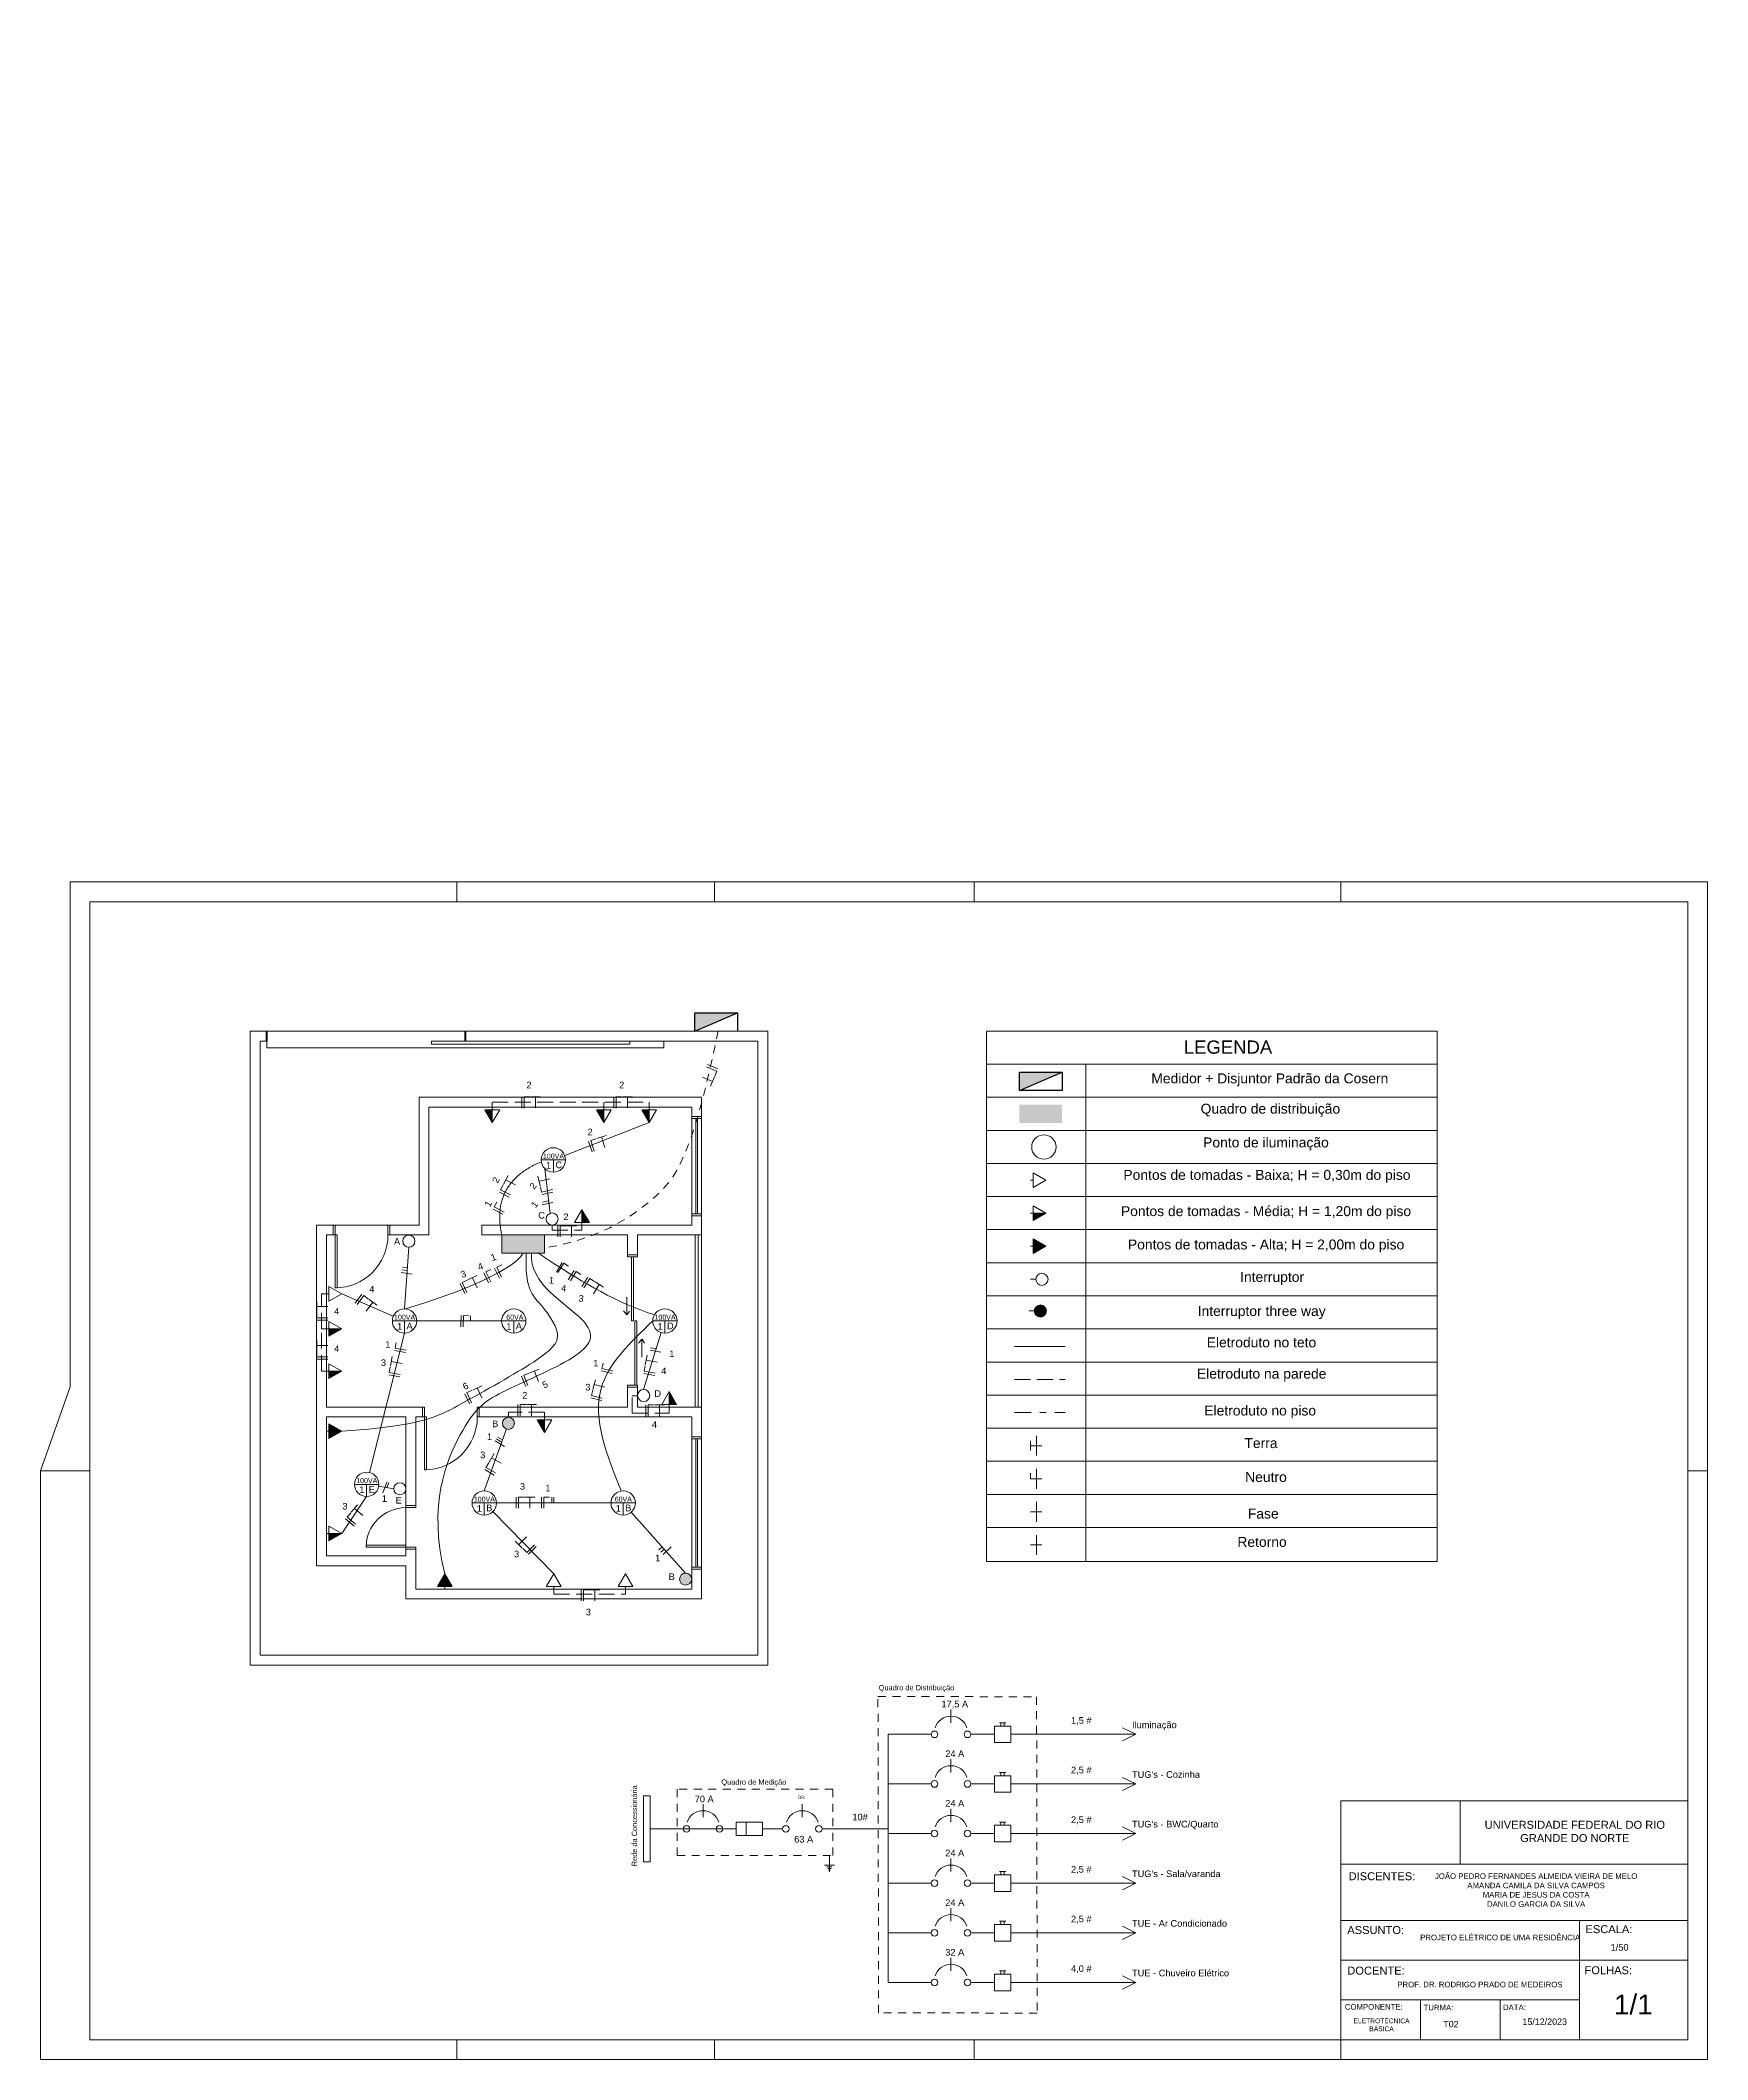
# Model space of a CAD drawing. Header units: millimetres. Extents: x 8.9 to 34.1, y 19 to 49.5.
import ezdxf

# ---------------------------------------------------------------- set-up
doc = ezdxf.new("R2010")
doc.units = ezdxf.units.MM
doc.header["$LTSCALE"] = 0.01
doc.linetypes.add('ACAD_ISO02W100', pattern=[15, 12, -3])
doc.linetypes.add('TRAÇOPONTO', pattern=[25.4, 12.7, -6.35, 0, -6.35])
for name, color, linetype, lineweight in [('COTAS', 7, 'Continuous', 13), ('DESNÍVEL', 3, 'Continuous', 15), ('FASE', 1, 'Continuous', 25), ('GUARDA-CORPO', 30, 'Continuous', 25), ('JANELA', 2, 'Continuous', 25), ('NEUTRO', 5, 'Continuous', 15), ('PAREDE CORTADA', 6, 'Continuous', 60), ('PEITORIL', 4, 'Continuous', 15), ('PORTAS', 1, 'Continuous', 25), ('PROJEÇÃO', 7, 'ACAD_ISO02W100', 15), ('RETORNO', 250, 'Continuous', 15), ('TERRA', 3, 'Continuous', 15), ('TEXTO AMBIENTE', 7, 'Continuous', 30), ('TEXTO TÍTULO', 7, 'Continuous', 40), ('TRAÇO FINO', 7, 'Continuous', 13)]:
    doc.layers.add(name, color=color, linetype=linetype, lineweight=lineweight)
doc.layers.add('ELETRICA', color=7, linetype='Continuous')
doc.layers.add('LEGENDAS', color=7, linetype='Continuous')
doc.styles.add('Anotativo', font='arial.ttf')
doc.styles.add('Projeto Arquitetônico', font='arial.ttf', dxfattribs={"height": 0.1})

# ---------------------------------------------------------------- blocks, each defined once
blk = doc.blocks.new('*U73')
for p, q in [((300, 4.5), (0, 4.5)), ((0, 4.5), (0, 0)), ((0, 0), (300, 0)), ((300, 0), (300, 4.5))]:
    blk.add_line(p, q)

msp = doc.modelspace()

# ---------------------------------------------------------------- hatches: boundary and pattern name
at = {"layer": 'COTAS'}
h = msp.add_hatch(dxfattribs=at)
h.set_pattern_fill('043', color=256, pattern_type=2)
h.set_pattern_definition([(90, (22.2703, 49.2838), (-1, 6e-17), [0.95, -0.05]), (0, (22.2703, 50.2338), (0, 1), [0.95, -0.05]), (270, (23.2203, 50.2338), (1, -2e-16), [0.95, -0.05]), (180, (23.2203, 49.2838), (-1e-16, -1), [0.95, -0.05])])
h.paths.add_polyline_path([(21.749, 49.402, 1), (21.538, 49.402, 1)], flags=17)
h.paths.add_polyline_path([(21.529, 49.298), (21.75, 49.298), (21.75, 49.504), (21.529, 49.504)], flags=9)
h = msp.add_hatch(dxfattribs=at)
h.set_pattern_fill('189', color=256, scale=0.1, pattern_type=2)
h.set_pattern_definition([(0, (0, 0), (0, 0.8), []), (90, (0, 0), (-0.8, 5e-17), [])])
h.paths.add_polyline_path([(30.637, 44.123, -1), (30.426, 44.123, -1)], flags=17)
h.paths.add_polyline_path([(30.441, 44.021), (30.638, 44.021), (30.638, 44.227), (30.441, 44.227)], flags=9)
at = {"layer": 'PAREDE CORTADA', "lineweight": -2, "ltscale": 2, "true_color": 0x000000}
h = msp.add_hatch(color=18, dxfattribs=at)
h.dxf.hatch_style = 1
h.paths.add_polyline_path([(23.698, 33.424), (23.698, 33.148), (24.342, 33.148), (24.342, 33.424)])
h = msp.add_hatch(color=18, dxfattribs=at)
h.dxf.hatch_style = 1
h.paths.add_polyline_path([(16.519, 31.18), (16.519, 31.456), (15.875, 31.456), (15.875, 31.18)])
at = {"layer": 'PROJEÇÃO', "true_color": 0x171717}
h = msp.add_hatch(color=250, dxfattribs=at)
h.dxf.hatch_style = 1
h.paths.add_polyline_path([(23.922, 30.307, 1), (24.105, 30.307, 1)])
h = msp.add_hatch(color=250, dxfattribs=at)
h.dxf.hatch_style = 1
h.paths.add_polyline_path([(15.883, 28.61, 1), (16.066, 28.61, 1)])
h.paths.add_polyline_path([(18.562, 26.256, 1), (18.745, 26.256, 1)])

# ---------------------------------------------------------------- linework, layer by layer
at = {"layer": 'DESNÍVEL', "color": 18, "lineweight": 15, "ltscale": 2, "true_color": 0x000000}
msp.add_line((13.355, 31.606), (14.155, 31.606), dxfattribs=at)
at = {"layer": 'DESNÍVEL', "color": 18, "lineweight": 15, "true_color": 0x000000}
msp.add_line((14.425, 27.336), (14.425, 26.736), dxfattribs=at)
at = {"layer": 'ELETRICA', "color": 18, "true_color": 0x000000}
for p, q in [((18.793, 34.811), (19.437, 34.811)), ((18.793, 34.536), (18.793, 34.811)), ((18.793, 34.536), (19.437, 34.811)), ((19.437, 34.811), (19.437, 34.536)), ((23.699, 33.914), (24.342, 33.914)), ((23.699, 33.638), (23.699, 33.914)), ((23.699, 33.638), (24.342, 33.914)), ((24.342, 33.914), (24.342, 33.638)), ((24.342, 33.638), (23.699, 33.638))]:
    msp.add_line(p, q, dxfattribs=at)
at = {"layer": 'ELETRICA', "color": 18, "lineweight": 15, "true_color": 0x000000}
for p, q in [((15.875, 31.18), (15.875, 31.456)), ((15.875, 31.456), (16.519, 31.456)), ((16.519, 31.456), (16.519, 31.18)), ((16.519, 31.18), (15.875, 31.18))]:
    msp.add_line(p, q, dxfattribs=at)
for centre in [(16.635, 31.697), (14.471, 31.363), (24.038, 30.786), (24.014, 30.307), (18.019, 29.031), (15.975, 28.61), (14.333, 27.621), (18.653, 26.256)]:
    msp.add_circle(centre, 0.0916, dxfattribs=at)
at = {"layer": 'ELETRICA', "color": 18, "true_color": 0x000000}
for points in [[(18.793, 34.811), (18.793, 34.536), (19.437, 34.811)], [(23.699, 33.914), (23.699, 33.638), (24.342, 33.914)]]:
    msp.add_solid(points, dxfattribs=at)
at = {"layer": 'FASE', "lineweight": 15, "ltscale": 2}
for p, q in [((18.985, 34.031), (19.139, 33.966)), ((16.178, 33.374), (16.178, 33.542)), ((17.57, 33.374), (17.57, 33.542)), ((17.239, 32.712), (17.185, 32.87)), ((15.988, 32.028), (15.84, 32.104)), ((16.648, 32.105), (16.485, 32.068)), ((15.893, 31.769), (15.744, 31.846)), ((16.646, 31.946), (16.483, 31.909)), ((16.722, 31.429), (16.722, 31.596)), ((14.521, 30.863), (14.356, 30.888)), ((15.675, 30.733), (15.603, 30.883)), ((15.839, 30.801), (15.767, 30.952)), ((16.702, 30.896), (16.789, 31.04)), ((16.88, 30.78), (16.97, 30.921)), ((13.661, 30.427), (13.76, 30.562)), ((15.316, 30.569), (15.244, 30.72)), ((17.085, 30.677), (17.174, 30.818)), ((15.256, 30.07), (15.259, 30.237)), ((13.247, 30.168), (13.08, 30.168)), ((14.422, 29.679), (14.257, 29.708)), ((18.28, 29.686), (18.116, 29.716)), ((13.247, 29.578), (13.08, 29.578)), ((14.332, 29.312), (14.168, 29.341)), ((16.236, 29.168), (16.175, 29.324)), ((17.544, 29.363), (17.381, 29.402)), ((18.186, 29.332), (18.021, 29.361)), ((15.386, 28.906), (15.315, 29.057)), ((17.385, 28.954), (17.222, 28.993)), ((16.116, 28.725), (16.116, 28.892)), ((18.05, 28.72), (18.05, 28.887)), ((15.918, 28.261), (15.773, 28.345)), ((15.762, 27.827), (15.617, 27.911)), ((14.137, 27.718), (14.078, 27.561)), ((16.092, 27.327), (16.092, 27.494)), ((16.476, 27.327), (16.476, 27.494)), ((13.643, 27.057), (13.515, 27.164)), ((24.035, 27.271), (23.867, 27.271)), ((16.395, 26.75), (16.277, 26.631)), ((18.434, 26.744), (18.316, 26.625)), ((17.073, 25.925), (17.073, 26.092))]:
    msp.add_line(p, q, dxfattribs=at)
at = {"layer": 'GUARDA-CORPO', "color": 18, "lineweight": 15, "ltscale": 0.06, "true_color": 0x000000}
for p, q in [((17.766, 30.25), (17.766, 30.517)), ((17.766, 30.517), (17.766, 30.247)), ((17.766, 30.247), (17.716, 30.308)), ((17.767, 30.248), (17.805, 30.306)), ((17.993, 29.881), (17.943, 29.82)), ((17.993, 29.611), (17.993, 29.881)), ((17.994, 29.88), (18.032, 29.822))]:
    msp.add_line(p, q, dxfattribs=at)
at = {"layer": 'JANELA', "color": 18, "lineweight": 15, "true_color": 0x000000}
for p, q in [((18.805, 31.775), (18.805, 33.216)), ((18.835, 31.775), (18.835, 33.216)), ((18.805, 28.376), (18.805, 26.436)), ((18.835, 28.376), (18.835, 26.436))]:
    msp.add_line(p, q, dxfattribs=at)
for points in [[(18.895, 33.246), (18.895, 33.216), (18.745, 33.216), (18.745, 33.246)], [(18.745, 31.745), (18.745, 31.775), (18.895, 31.775), (18.895, 31.745)], [(17.925, 31.126), (17.775, 31.126)], [(17.775, 29.186), (17.925, 29.186)], [(18.895, 28.406), (18.895, 28.376), (18.745, 28.376), (18.745, 28.406)], [(18.745, 26.406), (18.745, 26.436), (18.895, 26.436), (18.895, 26.406)]]:
    msp.add_lwpolyline(points, dxfattribs=at)
at = {"layer": 'LEGENDAS', "color": 18, "lineweight": 15, "true_color": 0x000000}
for p, q in [((15.844, 33.348), (15.621, 33.348)), ((15.732, 33.348), (15.732, 33.386)), ((15.844, 33.348), (15.732, 33.155)), ((15.732, 33.348), (15.732, 33.155)), ((17.53, 33.348), (17.307, 33.348)), ((17.418, 33.348), (17.418, 33.386)), ((17.53, 33.348), (17.418, 33.155)), ((17.418, 33.348), (17.418, 33.155)), ((18.215, 33.348), (17.991, 33.348)), ((18.103, 33.348), (18.103, 33.386)), ((18.215, 33.348), (18.103, 33.155)), ((18.103, 33.348), (18.103, 33.155)), ((23.904, 32.397), (23.904, 32.174)), ((23.904, 32.397), (24.098, 32.286)), ((23.904, 32.286), (23.867, 32.286)), ((16.976, 31.643), (17.087, 31.837)), ((17.087, 31.643), (17.087, 31.837)), ((23.904, 31.786), (23.867, 31.786)), ((23.904, 31.897), (23.904, 31.674)), ((23.904, 31.897), (24.098, 31.786)), ((23.904, 31.786), (24.098, 31.786)), ((16.976, 31.643), (17.199, 31.643)), ((17.087, 31.643), (17.087, 31.606)), ((23.904, 31.286), (23.867, 31.286)), ((23.904, 31.397), (23.904, 31.174)), ((23.904, 31.397), (24.098, 31.286)), ((23.904, 31.286), (24.098, 31.286)), ((13.262, 30.566), (13.225, 30.566)), ((13.262, 30.678), (13.262, 30.454)), ((13.262, 30.678), (13.456, 30.566)), ((13.262, 30.037), (13.225, 30.037)), ((13.262, 30.149), (13.262, 29.925)), ((13.262, 30.149), (13.456, 30.037)), ((13.262, 30.037), (13.456, 30.037)), ((13.262, 29.399), (13.225, 29.399)), ((13.262, 29.51), (13.262, 29.287)), ((13.262, 29.51), (13.456, 29.399)), ((13.262, 29.399), (13.456, 29.399)), ((18.292, 28.895), (18.404, 29.089)), ((18.404, 28.895), (18.404, 29.089)), ((16.521, 28.664), (16.521, 28.701)), ((18.292, 28.895), (18.515, 28.895)), ((18.404, 28.895), (18.404, 28.858)), ((13.262, 28.491), (13.225, 28.491)), ((13.262, 28.603), (13.262, 28.379)), ((13.262, 28.603), (13.456, 28.491)), ((13.262, 28.491), (13.456, 28.491)), ((16.633, 28.664), (16.409, 28.664)), ((16.633, 28.664), (16.521, 28.47)), ((16.521, 28.664), (16.521, 28.47)), ((13.262, 26.943), (13.225, 26.943)), ((13.262, 27.055), (13.262, 26.832)), ((13.262, 27.055), (13.456, 26.943)), ((13.262, 26.943), (13.456, 26.943)), ((14.902, 26.143), (15.014, 26.337)), ((15.014, 26.143), (15.014, 26.337)), ((16.548, 26.143), (16.66, 26.337)), ((17.633, 26.142), (17.745, 26.336)), ((14.902, 26.143), (15.126, 26.143)), ((15.014, 26.143), (15.014, 26.106)), ((16.548, 26.143), (16.772, 26.143)), ((16.66, 26.143), (16.66, 26.106)), ((17.633, 26.142), (17.856, 26.142)), ((17.745, 26.142), (17.745, 26.105))]:
    msp.add_line(p, q, dxfattribs=at)
for centre in [(24.067, 32.786), (16.655, 32.59), (14.405, 30.156), (16.056, 30.156), (18.34, 30.156), (13.832, 27.687), (15.61, 27.406), (17.71, 27.406)]:
    msp.add_circle(centre, 0.184, dxfattribs=at)
for points in [[(15.732, 33.348), (15.621, 33.348), (15.732, 33.155)], [(17.418, 33.348), (17.307, 33.348), (17.418, 33.155)], [(18.103, 33.348), (17.991, 33.348), (18.103, 33.155)], [(17.087, 31.643), (17.199, 31.643), (17.087, 31.837)], [(23.904, 31.786), (23.904, 31.674), (24.098, 31.786)], [(23.904, 31.286), (23.904, 31.397), (24.098, 31.286)], [(23.904, 31.286), (23.904, 31.174), (24.098, 31.286)], [(13.262, 30.037), (13.262, 29.925), (13.456, 30.037)], [(13.262, 29.399), (13.262, 29.287), (13.456, 29.399)], [(18.404, 28.895), (18.515, 28.895), (18.404, 29.089)], [(13.262, 28.491), (13.262, 28.603), (13.456, 28.491)], [(13.262, 28.491), (13.262, 28.379), (13.456, 28.491)], [(16.521, 28.664), (16.409, 28.664), (16.521, 28.47)], [(13.262, 26.943), (13.262, 26.832), (13.456, 26.943)], [(15.014, 26.143), (14.902, 26.143), (15.014, 26.337)], [(15.014, 26.143), (15.126, 26.143), (15.014, 26.337)]]:
    msp.add_solid(points, dxfattribs=at)
at = {"layer": 'NEUTRO', "lineweight": 15, "ltscale": 2}
for p, q in [((18.971, 33.997), (19.125, 33.933)), ((19.125, 33.933), (19.093, 33.855)), ((16.214, 33.374), (16.214, 33.542)), ((16.214, 33.542), (16.298, 33.542)), ((17.606, 33.374), (17.606, 33.542)), ((17.606, 33.542), (17.69, 33.542)), ((17.219, 32.882), (17.298, 32.909)), ((17.273, 32.723), (17.219, 32.882)), ((15.856, 32.137), (15.894, 32.211)), ((16.005, 32.06), (15.856, 32.137)), ((16.477, 32.104), (16.458, 32.185)), ((16.64, 32.141), (16.477, 32.104)), ((15.761, 31.879), (15.799, 31.953)), ((15.909, 31.802), (15.761, 31.879)), ((16.758, 31.429), (16.758, 31.596)), ((16.758, 31.596), (16.842, 31.596)), ((15.636, 30.899), (15.711, 30.935)), ((15.708, 30.748), (15.636, 30.899)), ((15.799, 30.968), (15.875, 31.004)), ((15.872, 30.817), (15.799, 30.968)), ((16.724, 30.887), (16.813, 31.029)), ((16.813, 31.029), (16.884, 30.984)), ((16.911, 30.761), (17, 30.902)), ((17, 30.902), (17.071, 30.857)), ((13.69, 30.405), (13.789, 30.54)), ((13.789, 30.54), (13.857, 30.491)), ((15.277, 30.736), (15.352, 30.772)), ((15.349, 30.585), (15.277, 30.736)), ((17.116, 30.657), (17.205, 30.798)), ((17.205, 30.798), (17.276, 30.754)), ((13.08, 30.204), (13.08, 30.288)), ((15.293, 30.07), (15.295, 30.237)), ((15.295, 30.237), (15.379, 30.236)), ((13.247, 30.204), (13.08, 30.204)), ((13.08, 29.615), (13.08, 29.698)), ((13.247, 29.615), (13.08, 29.615)), ((14.264, 29.744), (14.278, 29.827)), ((14.428, 29.715), (14.264, 29.744)), ((14.174, 29.377), (14.188, 29.459)), ((14.339, 29.347), (14.174, 29.377)), ((16.209, 29.338), (16.287, 29.368)), ((16.27, 29.182), (16.209, 29.338)), ((17.389, 29.438), (17.409, 29.519)), ((17.552, 29.399), (17.389, 29.438)), ((18.027, 29.397), (18.042, 29.479)), ((18.192, 29.368), (18.027, 29.397)), ((15.348, 29.073), (15.424, 29.108)), ((15.419, 28.921), (15.348, 29.073)), ((17.231, 29.029), (17.251, 29.11)), ((17.394, 28.99), (17.231, 29.029)), ((16.152, 28.725), (16.152, 28.892)), ((16.152, 28.892), (16.236, 28.892)), ((18.087, 28.72), (18.087, 28.887)), ((18.087, 28.887), (18.17, 28.887)), ((15.635, 27.943), (15.677, 28.015)), ((15.78, 27.859), (15.635, 27.943)), ((23.867, 27.771), (23.867, 27.855)), ((24.035, 27.771), (23.867, 27.771)), ((16.128, 27.327), (16.128, 27.494)), ((16.128, 27.494), (16.212, 27.494)), ((16.512, 27.327), (16.512, 27.494)), ((16.512, 27.494), (16.596, 27.494)), ((13.538, 27.192), (13.592, 27.256)), ((13.666, 27.084), (13.538, 27.192)), ((16.251, 26.657), (16.192, 26.716)), ((16.369, 26.776), (16.251, 26.657)), ((17.11, 25.925), (17.11, 26.092)), ((17.11, 26.092), (17.194, 26.092))]:
    msp.add_line(p, q, dxfattribs=at)
at = {"layer": 'PAREDE CORTADA', "color": 18, "true_color": 0x000000}
for p, q in [((12.325, 34.386), (12.325, 34.536)), ((15.325, 34.386), (15.325, 34.536))]:
    msp.add_line(p, q, dxfattribs=at)
at = {"layer": 'PAREDE CORTADA', "color": 18, "lineweight": 15, "ltscale": 2, "true_color": 0x000000}
for p, q in [((14.625, 31.606), (14.625, 33.536)), ((14.625, 33.536), (18.895, 33.536)), ((14.775, 31.456), (14.775, 33.386)), ((14.775, 33.386), (18.745, 33.386)), ((18.745, 33.386), (18.745, 33.246)), ((18.895, 33.246), (18.895, 33.536)), ((18.745, 33.246), (18.895, 33.246)), ((18.895, 31.745), (18.745, 31.745)), ((18.745, 31.745), (18.745, 31.606)), ((18.895, 31.606), (18.895, 31.745)), ((13.075, 28.856), (13.075, 31.606)), ((13.355, 31.606), (13.075, 31.606)), ((13.225, 28.856), (13.225, 31.456)), ((13.385, 31.456), (13.225, 31.456)), ((13.325, 31.456), (13.325, 31.606)), ((14.625, 31.606), (14.155, 31.606)), ((14.775, 31.456), (14.155, 31.456)), ((14.185, 31.456), (14.185, 31.606)), ((18.745, 31.606), (15.575, 31.606)), ((15.575, 31.456), (15.575, 31.606)), ((17.775, 31.456), (15.575, 31.456)), ((17.775, 31.156), (17.775, 31.456)), ((18.895, 31.456), (17.925, 31.456)), ((17.925, 31.156), (17.925, 31.456)), ((18.895, 31.456), (18.895, 31.606)), ((17.775, 31.156), (17.925, 31.156)), ((17.775, 28.856), (17.775, 29.156)), ((17.775, 29.156), (17.925, 29.156)), ((17.925, 28.856), (17.925, 29.156)), ((13.075, 28.856), (13.075, 26.456)), ((14.705, 28.856), (13.225, 28.856)), ((14.425, 28.706), (13.225, 28.706)), ((13.225, 28.706), (13.225, 26.606)), ((14.425, 28.706), (14.425, 27.336)), ((14.735, 28.706), (14.575, 28.706)), ((14.575, 28.706), (14.575, 27.336)), ((14.675, 28.856), (14.675, 28.706)), ((17.775, 28.856), (15.505, 28.856)), ((18.745, 28.706), (15.505, 28.706)), ((15.535, 28.856), (15.535, 28.706)), ((18.895, 28.856), (17.925, 28.856)), ((18.745, 28.406), (18.745, 28.706)), ((18.895, 28.856), (18.895, 28.406)), ((18.745, 28.406), (18.895, 28.406)), ((14.425, 27.366), (14.575, 27.366)), ((14.425, 26.606), (13.225, 26.606)), ((14.425, 26.706), (14.575, 26.706)), ((14.425, 26.706), (14.425, 26.606)), ((14.575, 26.736), (14.575, 26.106)), ((14.425, 26.456), (13.075, 26.456)), ((14.425, 26.456), (14.425, 25.956)), ((18.745, 26.406), (18.895, 26.406)), ((18.745, 26.106), (18.745, 26.406)), ((18.895, 25.956), (18.895, 26.406)), ((14.425, 25.956), (18.895, 25.956)), ((14.575, 26.106), (18.745, 26.106))]:
    msp.add_line(p, q, dxfattribs=at)
for points in [[(12.325, 34.536), (12.075, 34.536), (12.075, 24.956), (19.895, 24.956), (19.895, 34.536), (15.325, 34.536)], [(12.325, 34.386), (12.225, 34.386), (12.225, 25.106), (19.745, 25.106), (19.745, 34.386), (15.325, 34.386)]]:
    msp.add_lwpolyline(points, dxfattribs=at)
at = {"layer": 'PEITORIL', "color": 18, "lineweight": 15, "true_color": 0x000000}
for p, q in [((18.745, 31.775), (18.745, 33.216)), ((18.895, 33.216), (18.895, 31.775)), ((18.745, 26.436), (18.745, 28.376)), ((18.895, 28.376), (18.895, 26.436))]:
    msp.add_line(p, q, dxfattribs=at)
at = {"layer": 'PORTAS', "color": 18, "lineweight": 15, "ltscale": 2, "true_color": 0x000000}
for p, q in [((17.775, 31.126), (17.775, 31.156)), ((17.925, 31.156), (17.925, 31.156)), ((17.925, 31.126), (17.925, 31.156)), ((17.775, 29.186), (17.775, 29.156)), ((17.925, 29.186), (17.925, 29.156))]:
    msp.add_line(p, q, dxfattribs=at)
at = {"layer": 'PORTAS', "color": 18, "lineweight": 15, "true_color": 0x000000}
for p, q in [((17.835, 30.856), (17.835, 31.126)), ((17.865, 31.126), (17.865, 30.856)), ((17.886, 29.46), (17.886, 29.186)), ((17.916, 29.186), (17.916, 29.459))]:
    msp.add_line(p, q, dxfattribs=at)
for points in [[(13.325, 31.456), (13.355, 31.456), (13.355, 31.606), (13.325, 31.606)], [(13.355, 31.456), (13.355, 30.656), (13.385, 30.656), (13.385, 31.456), (13.355, 31.456)], [(14.185, 31.606), (14.155, 31.606), (14.155, 31.456), (14.185, 31.456)], [(17.835, 30.856), (17.835, 30.156), (17.865, 30.156), (17.865, 30.856)], [(17.916, 29.46), (17.916, 30.16), (17.886, 30.16), (17.886, 29.46)], [(14.675, 28.706), (14.705, 28.706), (14.705, 28.856), (14.675, 28.856)], [(14.705, 28.706), (14.705, 27.906), (14.735, 27.906), (14.735, 28.706), (14.705, 28.706)], [(15.535, 28.856), (15.505, 28.856), (15.505, 28.706), (15.535, 28.706)], [(14.575, 27.366), (14.575, 27.336), (14.425, 27.336), (14.425, 27.366)], [(14.575, 26.706), (14.575, 26.736), (14.425, 26.736), (14.425, 26.706)]]:
    msp.add_lwpolyline(points, dxfattribs=at)
msp.add_lwpolyline([(14.425, 26.736), (13.825, 26.736), (13.825, 26.766), (14.425, 26.766)], close=True, dxfattribs=at)
at = {"layer": 'PROJEÇÃO', "color": 18, "lineweight": 15, "ltscale": 2, "true_color": 0x000000}
for p, q in [((15.732, 33.386), (15.732, 33.464)), ((15.732, 33.464), (18.103, 33.464)), ((18.103, 33.464), (18.103, 33.386)), ((16.635, 31.606), (16.635, 31.527)), ((16.635, 31.527), (17.087, 31.527)), ((17.087, 31.527), (17.087, 31.606)), ((13.148, 30.038), (13.148, 30.566)), ((13.148, 30.566), (13.225, 30.566)), ((23.946, 30.786), (23.867, 30.786)), ((23.922, 30.307), (23.843, 30.307)), ((13.148, 29.399), (13.148, 30.038)), ((13.148, 30.037), (13.225, 30.037)), ((13.225, 29.399), (13.148, 29.399)), ((17.847, 28.761), (17.847, 29.023)), ((17.847, 29.023), (17.925, 29.023)), ((23.623, 29.271), (24.387, 29.271)), ((16.521, 28.776), (15.976, 28.776)), ((15.976, 28.776), (15.976, 28.706)), ((16.521, 28.701), (16.521, 28.776)), ((17.847, 28.761), (18.404, 28.761)), ((18.404, 28.761), (18.404, 28.858)), ((16.66, 26.106), (16.66, 26.026)), ((16.66, 26.026), (17.745, 26.026)), ((17.745, 26.026), (17.745, 26.105))]:
    msp.add_line(p, q, dxfattribs=at)
at = {"layer": 'PROJEÇÃO', "color": 18, "linetype": 'TRAÇOPONTO', "lineweight": 15, "ltscale": 2, "true_color": 0x000000}
msp.add_line((23.623, 28.771), (24.387, 28.771), dxfattribs=at)
at = {"layer": 'PROJEÇÃO', "color": 18, "true_color": 0x000000}
for points in [[(21.56, 24.481), (23.957, 24.478), (23.966, 19.698), (21.569, 19.701)], [(18.525, 22.081), (20.876, 22.081), (20.876, 23.081), (18.525, 23.081)]]:
    msp.add_lwpolyline(points, close=True, dxfattribs=at)
msp.add_open_spline([(19.146, 34.536), (18.745, 32.622), (18.281, 32), (17.322, 31.392), (16.519, 31.258)], degree=3, dxfattribs=at)
at = {"layer": 'RETORNO', "color": 18, "lineweight": 15, "ltscale": 2, "true_color": 0x000000}
for p, q in [((17.418, 33.386), (17.418, 33.464)), ((16.49, 31.95), (16.581, 31.974)), ((14.367, 30.927), (14.445, 30.921)), ((14.373, 30.967), (14.449, 30.962)), ((15.402, 30.235), (15.402, 30.156)), ((18.21, 29.736), (18.122, 29.751)), ((15.814, 28.402), (15.885, 28.36)), ((15.793, 28.374), (15.873, 28.327)), ((14.139, 27.639), (14.166, 27.714)), ((16.632, 27.493), (16.632, 27.406)), ((16.66, 27.493), (16.66, 27.406)), ((18.249, 26.696), (18.301, 26.742)), ((18.281, 26.661), (18.333, 26.707)), ((24.035, 26.771), (23.867, 26.771))]:
    msp.add_line(p, q, dxfattribs=at)
at = {"layer": 'TERRA', "lineweight": 15, "ltscale": 2}
for p, q in [((18.906, 33.84), (19.06, 33.776)), ((19.031, 33.706), (19.088, 33.844)), ((16.46, 33.542), (16.31, 33.542)), ((16.384, 33.375), (16.384, 33.542)), ((17.852, 33.542), (17.702, 33.542)), ((17.776, 33.375), (17.776, 33.542)), ((17.452, 32.961), (17.31, 32.913)), ((17.434, 32.778), (17.38, 32.937)), ((15.969, 32.355), (15.9, 32.222)), ((16.422, 32.344), (16.456, 32.197)), ((16.082, 32.211), (15.933, 32.288)), ((16.602, 32.306), (16.439, 32.269)), ((17.004, 31.596), (16.854, 31.596)), ((16.928, 31.429), (16.928, 31.596)), ((15.498, 30.842), (15.363, 30.777)), ((15.502, 30.659), (15.43, 30.81)), ((17.259, 30.566), (17.349, 30.708)), ((17.413, 30.667), (17.286, 30.747)), ((13.247, 30.374), (13.079, 30.374)), ((13.08, 30.45), (13.08, 30.3)), ((13.827, 30.305), (13.926, 30.44)), ((13.988, 30.395), (13.866, 30.484)), ((13.247, 29.784), (13.079, 29.784)), ((13.08, 29.861), (13.08, 29.71)), ((14.217, 29.619), (14.191, 29.471)), ((18.07, 29.639), (18.044, 29.491)), ((14.368, 29.515), (14.203, 29.544)), ((16.439, 29.426), (16.299, 29.372)), ((16.428, 29.243), (16.368, 29.399)), ((18.221, 29.535), (18.057, 29.564)), ((15.571, 29.177), (15.435, 29.113)), ((15.573, 28.994), (15.502, 29.145)), ((17.289, 29.268), (17.253, 29.122)), ((17.433, 29.155), (17.27, 29.194)), ((16.398, 28.892), (16.248, 28.892)), ((16.322, 28.725), (16.322, 28.892)), ((18.333, 28.887), (18.182, 28.887)), ((18.256, 28.72), (18.256, 28.887)), ((15.758, 28.156), (15.683, 28.025)), ((15.864, 28.006), (15.719, 28.09)), ((23.867, 28.347), (23.867, 28.197)), ((24.034, 28.271), (23.867, 28.271)), ((16.374, 27.494), (16.224, 27.494)), ((16.298, 27.327), (16.298, 27.494)), ((13.696, 27.38), (13.6, 27.265)), ((13.775, 27.215), (13.647, 27.322)), ((16.249, 26.895), (16.131, 26.777)), ((16.077, 26.83), (16.184, 26.725)), ((17.356, 26.092), (17.205, 26.092)), ((17.28, 25.925), (17.28, 26.093))]:
    msp.add_line(p, q, dxfattribs=at)
at = {"layer": 'TEXTO AMBIENTE', "color": 18, "lineweight": 15, "ltscale": 2, "true_color": 0x000000}
for p, q in [((18.103, 33.155), (16.826, 32.656)), ((16.604, 31.783), (16.525, 32.457))]:
    msp.add_line(p, q, dxfattribs=at)
at = {"layer": 'TRAÇO FINO', "color": 18, "true_color": 0x000000}
for p, q in [((34.098, 36.79), (9.352, 36.79)), ((9.352, 36.79), (9.352, 29.163)), ((15.194, 36.491), (15.194, 36.79)), ((19.088, 36.79), (19.088, 36.491)), ((23.013, 36.79), (23.013, 36.491)), ((28.555, 36.79), (28.555, 36.491)), ((34.098, 18.995), (34.098, 36.79)), ((9.651, 36.491), (33.798, 36.491)), ((9.651, 36.491), (9.651, 19.294)), ((33.798, 19.294), (33.798, 36.491)), ((12.325, 34.536), (15.325, 34.536)), ((23.199, 34.536), (30.013, 34.536)), ((12.325, 34.386), (12.325, 34.286)), ((12.325, 34.286), (18.325, 34.286)), ((18.325, 34.286), (18.325, 34.386)), ((23.199, 34.036), (30.013, 34.036)), ((24.699, 34.036), (24.699, 26.522)), ((23.199, 33.536), (30.013, 33.536)), ((23.199, 33.036), (30.013, 33.036)), ((16.655, 32.59), (16.839, 32.59)), ((16.655, 32.59), (16.655, 32.406)), ((23.199, 32.536), (30.013, 32.536)), ((23.199, 32.036), (30.013, 32.036)), ((23.199, 31.536), (30.013, 31.536)), ((23.199, 31.036), (30.013, 31.036)), ((23.199, 30.536), (30.013, 30.536)), ((14.405, 30.156), (14.589, 30.156)), ((14.405, 30.156), (14.405, 29.972)), ((16.056, 30.156), (16.24, 30.156)), ((16.056, 30.156), (16.056, 29.972)), ((18.34, 30.156), (18.524, 30.156)), ((18.34, 30.156), (18.34, 29.972)), ((23.199, 30.036), (30.013, 30.036)), ((23.199, 29.536), (30.013, 29.536)), ((8.902, 27.892), (9.352, 29.163)), ((23.199, 29.036), (30.013, 29.036)), ((23.199, 28.536), (30.013, 28.536)), ((23.958, 28.421), (23.958, 28.121)), ((8.902, 27.892), (8.902, 18.995)), ((8.902, 27.892), (9.651, 27.892)), ((23.199, 28.036), (30.013, 28.036)), ((23.958, 27.921), (23.958, 27.621)), ((34.098, 27.892), (33.798, 27.892)), ((13.832, 27.687), (14.016, 27.687)), ((13.832, 27.687), (13.832, 27.503)), ((23.199, 27.536), (30.013, 27.536)), ((15.61, 27.406), (15.794, 27.406)), ((15.61, 27.406), (15.61, 27.222)), ((17.71, 27.406), (17.894, 27.406)), ((17.71, 27.406), (17.71, 27.222)), ((23.958, 27.421), (23.958, 27.121)), ((23.199, 27.036), (30.013, 27.036)), ((23.958, 26.921), (23.958, 26.621)), ((23.199, 26.522), (30.013, 26.522)), ((22.663, 24.085), (22.663, 24.285)), ((21.716, 20.16), (21.716, 23.91)), ((21.716, 23.91), (22.363, 23.91)), ((22.963, 23.91), (23.319, 23.91)), ((23.394, 24.085), (23.494, 24.085)), ((23.419, 24.035), (23.419, 24.085)), ((23.469, 24.035), (23.469, 24.085)), ((23.569, 23.91), (25.456, 23.91)), ((25.456, 23.91), (25.256, 24.01)), ((25.256, 23.81), (25.456, 23.91)), ((22.663, 23.335), (22.663, 23.535)), ((23.394, 23.335), (23.494, 23.335)), ((23.419, 23.285), (23.419, 23.335)), ((23.469, 23.285), (23.469, 23.335)), ((25.456, 23.16), (25.256, 23.26)), ((18.016, 22.981), (18.016, 21.981)), ((18.016, 22.981), (18.116, 22.981)), ((18.116, 22.981), (18.116, 21.981)), ((21.716, 23.16), (22.363, 23.16)), ((22.963, 23.16), (23.319, 23.16)), ((23.569, 23.16), (25.456, 23.16)), ((25.256, 23.06), (25.456, 23.16)), ((28.555, 22.903), (28.555, 18.995)), ((33.798, 22.903), (28.555, 22.903)), ((30.359, 21.946), (30.359, 22.903)), ((18.916, 22.656), (18.916, 22.856)), ((20.416, 22.656), (20.416, 22.856)), ((22.663, 22.585), (22.663, 22.785)), ((23.394, 22.585), (23.494, 22.585)), ((23.419, 22.535), (23.419, 22.585)), ((23.469, 22.535), (23.469, 22.585)), ((18.116, 22.481), (19.116, 22.481)), ((19.116, 22.481), (19.416, 22.481)), ((19.816, 22.481), (20.116, 22.481)), ((21.716, 22.481), (20.716, 22.481)), ((21.716, 22.41), (22.363, 22.41)), ((22.963, 22.41), (23.319, 22.41)), ((23.569, 22.41), (25.456, 22.41)), ((25.456, 22.41), (25.256, 22.51)), ((25.256, 22.31), (25.456, 22.41)), ((18.016, 21.981), (18.116, 21.981)), ((20.826, 22.081), (20.826, 21.831)), ((22.663, 21.835), (22.663, 22.035)), ((20.901, 21.931), (20.751, 21.931)), ((20.864, 21.906), (20.789, 21.906)), ((20.851, 21.881), (20.801, 21.881)), ((20.839, 21.856), (20.814, 21.856)), ((20.826, 21.831), (20.826, 21.931)), ((23.394, 21.835), (23.494, 21.835)), ((23.419, 21.785), (23.419, 21.835)), ((23.469, 21.785), (23.469, 21.835)), ((25.456, 21.66), (25.256, 21.76)), ((33.798, 21.946), (28.555, 21.946)), ((21.716, 21.66), (22.363, 21.66)), ((22.963, 21.66), (23.319, 21.66)), ((23.569, 21.66), (25.456, 21.66)), ((25.256, 21.56), (25.456, 21.66)), ((22.663, 21.085), (22.663, 21.285)), ((23.394, 21.085), (23.494, 21.085)), ((23.419, 21.035), (23.419, 21.085)), ((23.469, 21.035), (23.469, 21.085)), ((33.798, 21.099), (28.555, 21.099)), ((32.163, 19.294), (32.163, 21.099)), ((21.716, 20.91), (22.363, 20.91)), ((22.963, 20.91), (23.319, 20.91)), ((23.569, 20.91), (25.456, 20.91)), ((25.456, 20.91), (25.256, 21.01)), ((25.256, 20.81), (25.456, 20.91)), ((22.663, 20.335), (22.663, 20.535)), ((33.798, 20.497), (28.555, 20.497)), ((21.716, 20.16), (22.363, 20.16)), ((22.963, 20.16), (23.319, 20.16)), ((23.394, 20.335), (23.494, 20.335)), ((23.419, 20.285), (23.419, 20.335)), ((23.469, 20.285), (23.469, 20.335)), ((23.569, 20.16), (25.456, 20.16)), ((25.456, 20.16), (25.256, 20.26)), ((25.256, 20.06), (25.456, 20.16)), ((32.163, 19.896), (28.555, 19.896)), ((29.758, 19.294), (29.758, 19.896)), ((30.961, 19.294), (30.961, 19.896)), ((9.651, 19.294), (33.798, 19.294)), ((15.194, 18.995), (15.194, 19.294)), ((19.088, 19.294), (19.088, 18.995)), ((23.013, 19.294), (23.013, 18.995)), ((8.902, 18.995), (34.098, 18.995))]:
    msp.add_line(p, q, dxfattribs=at)
at = {"layer": 'TRAÇO FINO', "color": 18, "lineweight": 15, "ltscale": 2, "true_color": 0x000000}
for p, q in [((15.732, 33.155), (15.621, 33.348)), ((17.418, 33.155), (17.307, 33.348)), ((18.103, 33.155), (17.991, 33.348)), ((24.098, 32.286), (23.904, 32.174)), ((17.087, 31.837), (17.199, 31.643)), ((24.098, 31.786), (23.904, 31.674)), ((18.795, 28.856), (18.795, 31.456)), ((18.845, 28.856), (18.845, 31.456)), ((18.895, 28.856), (18.895, 31.456)), ((14.471, 31.271), (14.405, 30.339)), ((24.098, 31.286), (23.904, 31.174)), ((13.456, 30.566), (13.262, 30.454)), ((13.456, 30.566), (14.236, 30.229)), ((13.456, 30.037), (13.262, 29.925)), ((14.405, 29.972), (13.877, 27.865)), ((14.589, 30.156), (15.872, 30.156)), ((18.019, 29.122), (18.286, 29.98)), ((23.623, 29.771), (24.387, 29.771)), ((13.456, 29.399), (13.262, 29.287)), ((18.404, 29.089), (18.515, 28.895)), ((14.705, 28.706), (14.575, 28.706)), ((13.456, 28.491), (13.262, 28.379)), ((15.61, 27.59), (15.944, 28.524)), ((16.521, 28.47), (16.409, 28.664)), ((13.456, 26.943), (13.832, 27.503)), ((14.242, 27.621), (14.013, 27.658)), ((16.66, 26.337), (15.739, 27.275)), ((15.794, 27.406), (17.526, 27.406)), ((18.653, 26.347), (17.832, 27.268)), ((13.456, 26.943), (13.262, 26.832)), ((15.014, 26.337), (15.126, 26.143)), ((16.66, 26.337), (16.772, 26.143)), ((17.745, 26.336), (17.856, 26.142))]:
    msp.add_line(p, q, dxfattribs=at)
at = {"layer": 'TRAÇO FINO', "color": 18, "true_color": 0x000000}
for points in [[(23.199, 26.522), (23.199, 34.536), (30.013, 34.536), (30.013, 26.522)], [(16.655, 32.59), (16.471, 32.59)], [(14.405, 30.156), (14.221, 30.156)], [(16.056, 30.156), (15.872, 30.156)], [(18.34, 30.156), (18.157, 30.156)], [(13.832, 27.687), (13.648, 27.687)], [(15.61, 27.406), (15.426, 27.406)], [(17.71, 27.406), (17.526, 27.406)]]:
    msp.add_lwpolyline(points, dxfattribs=at)
for points in [[(23.319, 24.035), (23.569, 24.035), (23.569, 23.785), (23.319, 23.785)], [(23.319, 23.285), (23.569, 23.285), (23.569, 23.035), (23.319, 23.035)], [(19.566, 22.581), (19.416, 22.581), (19.416, 22.381), (19.566, 22.381)], [(19.566, 22.581), (19.816, 22.581), (19.816, 22.381), (19.566, 22.381)], [(23.319, 22.535), (23.569, 22.535), (23.569, 22.285), (23.319, 22.285)], [(23.319, 21.785), (23.569, 21.785), (23.569, 21.535), (23.319, 21.535)], [(23.319, 21.035), (23.569, 21.035), (23.569, 20.785), (23.319, 20.785)], [(23.319, 20.285), (23.569, 20.285), (23.569, 20.035), (23.319, 20.035)]]:
    msp.add_lwpolyline(points, close=True, dxfattribs=at)
for centre in [(22.413, 23.91), (22.913, 23.91), (22.413, 23.16), (22.913, 23.16), (18.666, 22.481), (19.166, 22.481), (20.166, 22.481), (20.666, 22.481), (22.413, 22.41), (22.913, 22.41), (22.413, 21.66), (22.913, 21.66), (22.413, 20.91), (22.913, 20.91), (22.413, 20.16), (22.913, 20.16)]:
    msp.add_circle(centre, 0.05, dxfattribs=at)
at = {"layer": 'TRAÇO FINO', "color": 18, "lineweight": 15, "true_color": 0x000000}
for centre, radius, start, end in [((13.355, 31.456), 0.8, 270, 360), ((14.705, 28.706), 0.8, 270, 360), ((14.425, 26.736), 0.6, 90, 180)]:
    msp.add_arc(centre, radius, start, end, dxfattribs=at)
at = {"layer": 'TRAÇO FINO', "color": 18, "true_color": 0x000000}
for centre, start, end in [((22.663, 23.935), 17.4855, 162.5145), ((22.663, 23.935), 174.2378, 174.3158), ((22.663, 23.935), 5.6842, 5.7622), ((22.663, 23.185), 174.2378, 174.3158), ((22.663, 23.185), 17.4855, 162.5145), ((22.663, 23.185), 5.6842, 5.7622), ((18.916, 22.506), 17.4855, 162.5145), ((20.416, 22.506), 17.4855, 162.5145), ((22.663, 22.435), 17.4855, 162.5145), ((18.916, 22.506), 174.2378, 174.3158), ((18.916, 22.506), 5.6842, 5.7622), ((20.416, 22.506), 174.2378, 174.3158), ((20.416, 22.506), 5.6842, 5.7622), ((22.663, 22.435), 174.2378, 174.3158), ((22.663, 22.435), 5.6842, 5.7622), ((22.663, 21.685), 174.2378, 174.3158), ((22.663, 21.685), 17.4855, 162.5145), ((22.663, 21.685), 5.6842, 5.7622), ((22.663, 20.935), 17.4855, 162.5145), ((22.663, 20.935), 174.2378, 174.3158), ((22.663, 20.935), 5.6842, 5.7622), ((22.663, 20.185), 174.2378, 174.3158), ((22.663, 20.185), 17.4855, 162.5145), ((22.663, 20.185), 5.6842, 5.7622)]:
    msp.add_arc(centre, 0.25, start, end, dxfattribs=at)
for points, degree in [([(16.473, 32.563), (15.702, 32.241), (15.875, 31.456)], 2), ([(14.422, 30.339), (16.076, 30.843), (16.197, 31.18), (16.197, 31.18)], 3), ([(15.014, 26.337), (14.753, 27.392), (15.325, 28.706), (15.721, 29.044), (17.12, 29.611), (17.419, 30.109), (16.282, 30.722), (16.325, 31.18)], 3)]:
    msp.add_open_spline(points, degree=degree, dxfattribs=at)
msp.add_open_spline([(13.456, 28.491), (14.644, 28.566), (15.349, 28.948), (16.518, 29.605), (16.842, 29.929), (16.405, 30.485), (16.228, 30.663), (16.244, 31.18)], degree=3, knots=[0.343702, 0.343702, 0.343702, 0.343702, 1, 2, 3, 4, 5, 5, 5, 5], dxfattribs=at)
at = {"layer": 'TRAÇO FINO', "color": 18, "lineweight": 15, "ltscale": 2, "true_color": 0x000000}
msp.add_open_spline([(18.181, 30.247), (17.607, 30.438), (17.052, 30.765), (16.427, 31.18), (16.427, 31.18)], degree=3, knots=[0, 0, 0, 0, 1.918807, 2.215361, 2.215361, 2.215361, 2.215361], dxfattribs=at)
msp.add_spline([(17.68, 27.587), (17.375, 29.134), (18.157, 30.156)], degree=3, dxfattribs=at)

# ---------------------------------------------------------------- block references
at = {"layer": 'RETORNO', "color": 18, "true_color": 0x000000, "xscale": 0.01, "yscale": 0.01, "zscale": 0.01, "rotation": 180}
msp.add_blockref('*U73', (17.812, 34.386), dxfattribs=at)

# ---------------------------------------------------------------- texts
at = {"layer": 'TEXTO TÍTULO', "color": 18, "lineweight": 15, "ltscale": 2, "true_color": 0x000000, "attachment_point": 1, "style": 'Anotativo'}
for s, insert, char_height, width in [('2', (16.247, 33.772), 0.1, 0.22927), ('2', (17.647, 33.772), 0.1, 0.22927), ('2', (17.171, 33.062), 0.1, 0.22927), ('100VA', (16.497, 32.685), 0.0761, 0.31566), ('1', (16.543, 32.558), 0.1, 0.22927), ('C', (16.685, 32.565), 0.1, 0.22927), ('C', (16.426, 31.804), 0.1, 0.22927), ('2', (16.806, 31.78), 0.1, 0.22927), ('A', (14.246, 31.408), 0.1, 0.22927), ('4', (13.872, 30.687), 0.1, 0.22927), ('4', (13.342, 30.352), 0.1, 0.22927), ('100VA', (14.247, 30.251), 0.0761, 0.31566), ('60VA', (15.943, 30.251), 0.0761, 0.31566), ('100VA', (18.183, 30.251), 0.0761, 0.31566), ('1', (14.293, 30.124), 0.1, 0.22927), ('A', (14.435, 30.131), 0.1, 0.22927), ('1', (15.944, 30.124), 0.1, 0.22927), ('A', (16.086, 30.131), 0.1, 0.22927), ('1', (18.228, 30.124), 0.1, 0.22927), ('D', (18.371, 30.131), 0.1, 0.22927), ('4', (13.342, 29.788), 0.1, 0.22927), ('1', (14.115, 29.851), 0.1, 0.22927), ('1', (18.405, 29.71), 0.1, 0.22927), ('3', (14.048, 29.576), 0.1, 0.22927), ('1', (17.257, 29.569), 0.1, 0.22927), ('4', (18.285, 29.453), 0.1, 0.22927), ('2', (16.184, 29.082), 0.1, 0.22927), ('3', (17.137, 29.206), 0.1, 0.22927), ('D', (18.181, 29.109), 0.1, 0.22927), ('1', (15.651, 28.458), 0.1, 0.22927), ('B', (15.73, 28.651), 0.1, 0.22927), ('4', (18.143, 28.642), 0.1, 0.22927), ('3', (15.549, 28.183), 0.1, 0.22927), ('100VA', (13.675, 27.782), 0.0761, 0.31566), ('1', (13.72, 27.656), 0.1, 0.22927), ('E', (13.862, 27.662), 0.1, 0.22927), ('1', (14.062, 27.523), 0.1, 0.22927), ('E', (14.271, 27.498), 0.1, 0.22927), ('100VA', (15.452, 27.501), 0.0761, 0.31566), ('3', (16.149, 27.707), 0.1, 0.22927), ('1', (16.533, 27.682), 0.1, 0.22927), (' 60VA', (17.552, 27.501), 0.0761, 0.31566), ('3', (13.466, 27.407), 0.1, 0.22927), ('1', (15.498, 27.374), 0.1, 0.22927), ('B', (15.64, 27.381), 0.1, 0.22927), ('1', (17.598, 27.374), 0.1, 0.22927), ('B', (17.74, 27.381), 0.1, 0.22927), ('3', (16.06, 26.685), 0.1, 0.22927), ('1', (18.193, 26.624), 0.1, 0.22927), ('B', (18.397, 26.342), 0.1, 0.22927), ('3', (17.144, 25.808), 0.1, 0.22927)]:
    msp.add_mtext(s, dxfattribs=dict(at, insert=insert, char_height=char_height, width=width))
at = {"layer": 'TEXTO TÍTULO', "color": 18, "lineweight": 15, "ltscale": 2, "true_color": 0x000000, "char_height": 0.1, "width": 0.22927, "attachment_point": 1, "style": 'Anotativo'}
for s, insert, rotation in [('2', (15.724, 32.275), 62.8502), ('2', (16.283, 32.199), 51.9701), ('1', (15.607, 31.915), 62.8502), ('1', (16.306, 31.917), 51.9701), ('1', (15.695, 31.154), 20.0071), ('3', (15.239, 30.898), 20.7641), ('4', (15.498, 31.013), 20.8244), ('1', (16.592, 30.826), 353.5453), ('4', (16.778, 30.706), 353.5453), ('3', (17.041, 30.551), 353.5453), ('6', (15.271, 29.2), 25.6489), ('5', (16.475, 29.228), 22.1604)]:
    msp.add_mtext(s, dxfattribs=dict(at, insert=insert, rotation=rotation))
at = {"layer": 'TRAÇO FINO', "color": 18, "true_color": 0x000000, "attachment_point": 1, "style": 'Projeto Arquitetônico'}
for s, width, gutter_width, heights, insert, char_height in [('\\pxqc;LEGENDA', 6.89635, 0.5, [0.123], (23.402, 34.395), 0.2), ('\\pxqc;Medidor + Disjuntor Padrão da Cosern', 4.22508, 0.5, [0.215], (25.369, 33.897), 0.15), ('\\pxqc;Quadro de distribuição', 4.23802, 0.5, [0.169], (25.371, 33.439), 0.15), ('\\pxqc;Ponto de iluminação', 4.28272, 0.5, [0.215], (25.282, 32.929), 0.15), ('\\pxqc;Pontos de tomadas - Baixa; H = 0,30m do piso', 4.34199, 0.5, [0.234], (25.267, 32.439), 0.15), ('\\pxqc;Pontos de tomadas - Média; H = 1,20m do piso', 4.40021, 0.5, [0.253], (25.224, 31.891), 0.15), ('\\pxqc;Pontos de tomadas - Alta; H = 2,00m do piso', 4.4885, 0.5, [0.215], (25.181, 31.387), 0.15), ('\\pxqc;Interruptor', 4.78587, 0.5, [0.206], (25.123, 30.897), 0.15), ('Interruptor three way', 4.78587, 0.5, [0.206], (26.392, 30.382), 0.15), ('\\pxqc;Eletroduto no teto', 4.56849, 0.5, [0.197], (25.071, 29.908), 0.15), ('\\pxqc;Eletroduto na parede', 4.5628, 0.5, [0.253], (25.077, 29.435), 0.15), ('\\pxqc;Eletroduto no piso', 4.57629, 0.5, [0.243], (25.048, 28.878), 0.15), ('\\pxqc;Terra', 4.70237, 0.5, [0.243], (24.997, 28.386), 0.15), ('\\pxqc;Neutro', 4.72949, 0.5, [0.225], (25.059, 27.873), 0.15), ('\\pxqc;Fase', 4.78279, 0.5, [0.206], (24.991, 27.32), 0.15), ('\\pxqc;Retorno', 4.76026, 0.5, [0.299], (24.984, 26.892), 0.15), ('\\pxqc;Quadro de Distribuição', 1.19249, 0.5, [0], (21.545, 24.655), 0.08), ('\\A1;\\pxqc;17,5 A', 0.66493, 0.5, [0.168], (22.388, 24.417), 0.1), ('\\A1;\\pxqc;1,5 #', 0.66493, 0.5, [0.168], (24.3, 24.17), 0.1), ('Iluminação', 3.09092, 0.5, [0], (25.399, 24.103), 0.1), ('\\A1;\\pxqc;24 A', 0.66493, 0.5, [0.168], (22.388, 23.667), 0.1), ('\\pxqc;Quadro de Medição', 2.31758, 0.5, [0], (18.525, 23.229), 0.08), ('\\A1;\\pxqc;2,5 #', 0.66493, 0.5, [0.168], (24.3, 23.42), 0.1), ("TUG's - Cozinha", 3.09092, 0.5, [0], (25.399, 23.353), 0.1), ('\\pxqc;70 A', 0.39607, 0.5, [0.141], (18.736, 22.982), 0.1), ('\\pxqc;DR', 0.24925, 0.5, [0], (20.277, 22.982), 0.05), ('\\A1;\\pxqc;24 A', 0.66493, 0.5, [0.168], (22.388, 22.917), 0.1), ('\\pxqc;10#', 0.24925, 0.5, [0], (21.165, 22.71), 0.1), ('\\A1;\\pxqc;2,5 #', 0.66493, 0.5, [0.168], (24.3, 22.67), 0.1), ("TUG's - BWC/Quarto", 3.09092, 0.5, [0], (25.399, 22.603), 0.1), ('\\pxqc;UNIVERSIDADE FEDERAL DO RIO GRANDE DO NORTE', 3.21132, 0.601, [0.646], (30.485, 22.603), 0.12029), ('\\pxqc;63 A', 0.42645, 0.5, [0.131], (20.224, 22.375), 0.1), ('\\A1;\\pxqc;24 A', 0.66493, 0.5, [0.168], (22.388, 22.167), 0.1), ('\\A1;\\pxqc;2,5 #', 0.66493, 0.5, [0.168], (24.3, 21.92), 0.1), ("TUG's - Sala/varanda", 3.09092, 0.5, [0], (25.399, 21.853), 0.1), ('DISCENTES:', 1.63456, 0.601, [0], (28.672, 21.826), 0.1203), ('\\pxqc;JOÃO PEDRO FERNANDES ALMEIDA VIEIRA DE MELO\\PAMANDA CAMILA DA SILVA CAMPOS\\PMARIA DE JESUS DA COSTA\\PDANILO GARCIA DA SILVA', 3.23995, 0.601, [0.681], (29.886, 21.809), 0.08421), ('\\A1;\\pxqc;24 A', 0.66493, 0.5, [0.168], (22.388, 21.417), 0.1), ('\\A1;\\pxqc;2,5 #', 0.66493, 0.5, [0.168], (24.3, 21.17), 0.1), ('TUE - Ar Condicionado', 3.09092, 0.5, [0], (25.399, 21.103), 0.1), ('ASSUNTO:', 1.63456, 0.601, [0], (28.652, 21.013), 0.1203), ('\\pxqc;PROJETO ELÉTRICO DE UMA RESIDÊNCIA', 2.31765, 0.601, [0.308], (29.804, 20.883), 0.08421), ('ESCALA:', 1.63456, 0.601, [0], (32.251, 21.026), 0.1203), ('\\A1;\\pxqc;32 A', 0.66493, 0.5, [0.168], (22.388, 20.667), 0.1), ('1/50', 0.80368, 0.601, [0.266], (32.631, 20.741), 0.1), ('\\A1;\\pxqc;4,0 #', 0.66493, 0.5, [0.168], (24.3, 20.42), 0.1), ('TUE - Chuveiro Elétrico', 3.09092, 0.5, [0], (25.399, 20.353), 0.1), ('DOCENTE:', 1.63456, 0.601, [0], (28.652, 20.4), 0.1203), ('\\pxqc;PROF. DR. RODRIGO PRADO DE MEDEIROS', 2.73653, 0.601, [0.131], (29.288, 20.171), 0.08421), ('FOLHAS:', 1.63456, 0.601, [0], (32.237, 20.405), 0.1203), ('\\pxql;COMPONENTE:', 0.95258, 0.601, [0.216], (28.615, 19.834), 0.08421), ('1/1', 1.02309, 0.601, [0], (32.683, 19.978), 0.3007), ('\\pxqc;ELETROTÉCNICA\\PBÁSICA', 1.0692, 0.601, [0.265], (28.635, 19.616), 0.07218), ('\\pxql;TURMA:', 0.95258, 0.601, [0.216], (29.804, 19.823), 0.08421), ('\\pxql;T02', 1.53381, 0.601, [0.131], (30.103, 19.579), 0.0962), ('\\pxql;DATA:', 0.95258, 0.601, [0.216], (31.005, 19.827), 0.08421), ('\\pxql;15/12/2023', 1.53381, 0.601, [0.131], (31.299, 19.616), 0.09623)]:
    msp.add_mtext_dynamic_manual_height_columns(s, width=width, gutter_width=gutter_width, heights=heights, dxfattribs=dict(at, insert=insert, char_height=char_height))
at = {"layer": 'TRAÇO FINO', "color": 18, "true_color": 0x000000, "insert": (17.839, 21.739), "char_height": 0.08, "attachment_point": 1, "rotation": 90, "style": 'Projeto Arquitetônico'}
msp.add_mtext_dynamic_manual_height_columns('\\pxqc;Rede da Concessionária', width=1.57764, gutter_width=0.5, heights=[0.146], dxfattribs=at)

doc.saveas('drawing.dxf')
